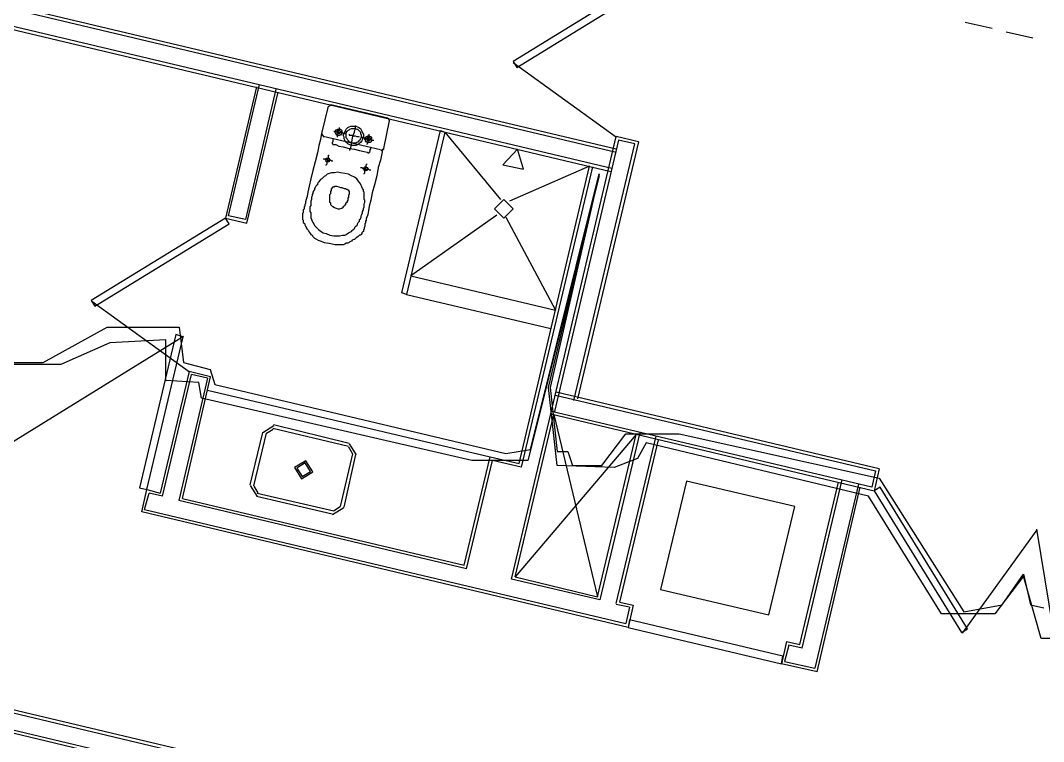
# Model space of a CAD drawing. Header units: feet. Extents: x -84 to 198, y -22 to 181.
# Drawn here: x 46.47 to 64.87, y 39.23 to 52.2 of the extents above; entities that cross this region are included whole.
import ezdxf

# ---------------------------------------------------------------- set-up
doc = ezdxf.new("R2010")
doc.units = ezdxf.units.FT
for name, color, linetype in [('A-AREA-COMUN', 252, 'CONTINUOUS'), ('A-AREA-UNIDAD', 30, 'CONTINUOUS'), ('A-LINEA', 7, 'CONTINUOUS'), ('A-LINEA-FINA', 9, 'CONTINUOUS')]:
    doc.layers.add(name, color=color, linetype=linetype)

msp = doc.modelspace()

# ---------------------------------------------------------------- linework, layer by layer
at = {"layer": 'A-AREA-COMUN'}
msp.add_lwpolyline([(46.24, 46.0444), (46.88, 46.0444), (48.032, 46.6844), (49.328, 46.6844), (49.408, 46.0444), (49.888, 45.92), (49.968, 45.6533), (55.2, 44.4089), (55.648, 44.48), (56.88, 49.44), (56, 45.6), (56.128, 44.4444), (56.32, 44.4444), (56.4, 44.1956), (56.928, 44.1956), (57.36, 44.7644), (58.32, 44.7644), (61.92, 43.9644), (63.44, 41.5644), (64.128, 41.6889), (64.512, 42.24), (64.64, 41.6889), (64.88, 41.6356)], dxfattribs=at)
at = {"layer": 'A-AREA-UNIDAD'}
msp.add_lwpolyline([(65.792, 41.0844), (64.832, 41.0844), (64.512, 42.2044), (64, 41.5289), (63.04, 41.5289), (61.728, 43.6444), (57.728, 44.6044), (57.568, 44.32), (57.152, 44.16), (56.128, 44.1956), (55.968, 45.6), (56.88, 49.4044), (55.6, 44.2844), (54.592, 44.2844), (49.728, 45.4044), (49.68, 45.6889), (49.088, 45.7244), (49.088, 46.4533), (48.08, 46.4), (47.2, 46.0089), (46.208, 46.0089)], dxfattribs=at)
at = {"layer": 'A-LINEA'}
for p, q in [((57.1867, 49.8844), (29.2933, 56.4978)), ((57.1067, 49.5378), (27.7867, 56.4844)), ((27.8267, 56.4311), (57.0933, 49.4844)), ((29.2267, 56.4578), (57.1867, 49.8311)), ((63.4667, 52.1644), (63.9467, 52.0578)), ((64.2, 51.9911), (64.68, 51.8844)), ((55.3375, 51.4428), (57.1945, 50.0985)), ((50.2133, 48.6844), (50.7733, 51.0444)), ((51.0667, 50.9644), (50.52, 48.6178)), ((50.5467, 48.5511), (51.1067, 50.9111)), ((51.8933, 50.1644), (52.0133, 50.6578)), ((52.0708, 50.6832), (52.0146, 50.6485)), ((52.0533, 50.6844), (53.08, 50.4444)), ((53.1187, 50.387), (53.0841, 50.4432)), ((53.1067, 50.3911), (53, 49.8978)), ((51.8946, 50.1552), (51.9292, 50.099)), ((52.9467, 49.8711), (51.92, 50.1111)), ((54.0533, 50.1644), (54.0533, 50.1644)), ((54.1067, 50.1911), (55.1067, 48.9778)), ((56.0133, 45.1244), (57.1867, 50.1111)), ((57.5867, 50.0178), (57.1867, 50.1111)), ((52.9559, 49.859), (53.0121, 49.8937)), ((57.2267, 50.0444), (56.08, 45.1644)), ((56.4267, 45.3644), (57.52, 49.9778)), ((57.5867, 50.0178), (56.4933, 45.3911)), ((57.52, 49.9778), (57.2267, 50.0444)), ((56.7067, 49.5778), (55.2667, 48.9511)), ((56.76, 49.5644), (55.48, 44.1644)), ((50.52, 48.6178), (50.2133, 48.6844)), ((55.04, 48.6978), (53.4933, 47.6044)), ((55.2, 48.6578), (56.0933, 46.9911)), ((53.4933, 47.6044), (56.0933, 46.9911)), ((47.7552, 47.1503), (49.5133, 45.8808)), ((53.4133, 47.2711), (56.0133, 46.6578)), ((49.4064, 46.5148), (45.9963, 44.4109)), ((49.5067, 45.8844), (48.9867, 43.6978)), ((49.0267, 43.6444), (49.5467, 45.8311)), ((49.8933, 45.7911), (49.5067, 45.8844)), ((49.84, 45.7644), (49.5467, 45.8311)), ((49.84, 45.7644), (49.32, 43.5644)), ((49.3867, 43.6044), (49.8933, 45.7911)), ((49.84, 45.5511), (54.92, 44.3511)), ((56.0933, 45.4578), (61.8533, 44.0978)), ((61.92, 44.1378), (56.1067, 45.5111)), ((55.3067, 42.1511), (56.0133, 45.1244)), ((55.3733, 42.1911), (56.0667, 45.1111)), ((56.0133, 45.1244), (61.8267, 43.7378)), ((61.7867, 43.8044), (56.0267, 45.1644)), ((56.0667, 45.1111), (56.8533, 41.8311)), ((51.0317, 44.9066), (50.8312, 44.7829)), ((52.3867, 44.5911), (51.0267, 44.9244)), ((50.8267, 44.7911), (50.6, 43.8444)), ((50.8933, 44.7778), (50.6667, 43.8311)), ((51.0164, 44.8418), (50.896, 44.7675)), ((52.3733, 44.5378), (51.0133, 44.8578)), ((57.5467, 44.7511), (55.3733, 42.1911)), ((56.8533, 41.8311), (57.5467, 44.7511)), ((57.6133, 44.7911), (56.8933, 41.7778)), ((57.1867, 41.7111), (57.9067, 44.7244)), ((52.5155, 44.386), (52.3917, 44.5866)), ((57.2533, 41.7378), (57.9467, 44.6578)), ((52.2267, 43.4578), (52.4533, 44.4044)), ((52.2933, 43.4444), (52.5067, 44.3911)), ((52.4506, 44.4014), (52.3764, 44.5218)), ((54.4533, 42.4044), (54.92, 44.3511)), ((54.4933, 42.3378), (54.96, 44.2844)), ((55.48, 44.1644), (54.96, 44.2844)), ((61.8533, 44.0978), (61.7867, 43.8044)), ((61.92, 44.1378), (61.8267, 43.7378)), ((50.6045, 43.8362), (50.7282, 43.6356)), ((50.6694, 43.8208), (50.7436, 43.7005)), ((60.4, 43.4578), (58.4533, 43.9111)), ((60.5333, 40.9111), (61.2533, 43.9378)), ((61.5467, 43.8578), (60.76, 40.5511)), ((60.8, 40.4844), (61.5733, 43.8044)), ((48.6533, 43.3644), (48.7467, 43.7644)), ((48.7067, 43.4044), (48.7867, 43.6978)), ((48.7467, 43.7644), (48.9867, 43.6978)), ((49.0267, 43.6444), (48.7867, 43.6978)), ((50.72, 43.6444), (52.08, 43.3244)), ((50.7333, 43.6978), (52.1067, 43.3778)), ((54.4933, 42.3378), (49.32, 43.5644)), ((49.3867, 43.6044), (54.4533, 42.4044)), ((52.0882, 43.3156), (52.2888, 43.4394)), ((52.1036, 43.3805), (52.224, 43.4547)), ((57.4, 41.2844), (48.6533, 43.3644)), ((48.7067, 43.4044), (57.36, 41.3511)), ((63.4142, 41.1815), (64.759, 43.0381)), ((64.7476, 43.0508), (65.1167, 40.7882)), ((66.2, 35.0978), (34.28, 42.6578)), ((34.32, 42.5911), (66.1867, 35.0444)), ((56.8933, 41.7778), (55.3067, 42.1511)), ((55.3733, 42.1911), (56.8533, 41.8311)), ((57.4267, 41.6444), (57.1867, 41.6978)), ((57.2533, 41.7378), (57.4933, 41.6844)), ((57.4267, 41.6444), (57.36, 41.3511)), ((57.4933, 41.6844), (57.4, 41.2844)), ((60.2533, 41.0311), (60.16, 40.6311)), ((60.2933, 40.9644), (60.2133, 40.6711)), ((60.5333, 40.9111), (60.2933, 40.9644)), ((60.2133, 40.6711), (60.76, 40.5511)), ((60.8, 40.4844), (60.16, 40.6311)), ((49, 38.8044), (44.04, 39.9778)), ((44.08, 39.9244), (48.9467, 38.7644))]:
    msp.add_line(p, q, dxfattribs=at)
for points in [[(57.88, 53.0311), (55.3333, 51.4578), (55.4, 51.3511), (57.9467, 52.9244), (57.88, 53.0311)], [(50.72, 51.0044), (50.16, 48.6444), (50.5467, 48.5511)], [(52.1867, 50.1378), (52.1733, 50.1378), (52.16, 50.1378), (52.16, 50.1511), (52.1467, 50.1511), (52.1467, 50.1644), (52.1333, 50.1778), (52.1333, 50.1911), (52.1333, 50.2044), (52.1467, 50.2178), (52.1467, 50.2311), (52.16, 50.2311), (52.1733, 50.2444), (52.1867, 50.2444), (52.2, 50.2444), (52.2133, 50.2444), (52.2267, 50.2444), (52.24, 50.2311), (52.2533, 50.2178), (52.2533, 50.2044), (52.2533, 50.1911), (52.2533, 50.1778), (52.2533, 50.1644), (52.24, 50.1511), (52.2267, 50.1378), (52.2133, 50.1378), (52.2, 50.1244), (52.1867, 50.1378)], [(52.1733, 50.0978), (52.1733, 50.1244), (52.1867, 50.1378), (52.1867, 50.1778), (52.2, 50.2044), (52.2, 50.2311), (52.2133, 50.2578), (52.2133, 50.2711)], [(52.4267, 49.9511), (52.3867, 49.9644), (52.36, 49.9778), (52.3467, 49.9911), (52.32, 50.0178), (52.3067, 50.0444), (52.2933, 50.0711), (52.2933, 50.0978), (52.28, 50.1378), (52.2933, 50.1644), (52.3067, 50.1911), (52.32, 50.2178), (52.3333, 50.2444), (52.36, 50.2711), (52.3867, 50.2844), (52.4133, 50.2978), (52.44, 50.2978), (52.4667, 50.2978), (52.5067, 50.2978), (52.5333, 50.2844), (52.56, 50.2711), (52.5867, 50.2578), (52.6, 50.2311), (52.6133, 50.2044), (52.6267, 50.1778), (52.64, 50.1511), (52.64, 50.1111), (52.6267, 50.0844), (52.6267, 50.0578), (52.6133, 50.0311), (52.5867, 50.0044), (52.56, 49.9778), (52.5467, 49.9644), (52.5067, 49.9511), (52.48, 49.9511), (52.4533, 49.9511), (52.4267, 49.9511)], [(52.4267, 49.9911), (52.4133, 50.0044), (52.3867, 50.0178), (52.3733, 50.0311), (52.36, 50.0444), (52.3467, 50.0711), (52.3333, 50.0844), (52.3333, 50.1111), (52.3333, 50.1378), (52.3333, 50.1511), (52.3333, 50.1778), (52.3467, 50.2044), (52.36, 50.2178), (52.3867, 50.2311), (52.4, 50.2444), (52.4267, 50.2578), (52.44, 50.2578), (52.4667, 50.2578), (52.4933, 50.2578), (52.52, 50.2444), (52.5333, 50.2444), (52.56, 50.2178), (52.5733, 50.2044), (52.5867, 50.1911), (52.5867, 50.1644), (52.6, 50.1378), (52.6, 50.1244), (52.6, 50.0978), (52.5867, 50.0711), (52.5733, 50.0444), (52.56, 50.0311), (52.5467, 50.0178), (52.52, 50.0044), (52.5067, 49.9911), (52.48, 49.9911), (52.4533, 49.9911), (52.4267, 49.9911)], [(52.4, 49.8578), (52.4, 49.8711), (52.4133, 49.9111), (52.4267, 49.9778), (52.44, 50.0444), (52.4533, 50.1244), (52.48, 50.1911), (52.4933, 50.2444), (52.5067, 50.2978), (52.5067, 50.3111)], [(51.8933, 50.1644), (51.88, 50.1378), (51.8667, 50.0578), (51.84, 49.9511), (51.8133, 49.8178), (51.7733, 49.6578), (51.7333, 49.4978), (51.6933, 49.3511), (51.6667, 49.2178), (51.64, 49.1111), (51.6267, 49.0311), (51.6133, 48.9778), (51.6, 48.9378), (51.6, 48.9111), (51.5867, 48.8844), (51.5867, 48.8711), (51.5867, 48.8578), (51.5733, 48.8444), (51.5733, 48.8311), (51.5733, 48.8178), (51.5733, 48.8044), (51.56, 48.7911), (51.56, 48.7644), (51.56, 48.7511), (51.56, 48.7378), (51.5467, 48.7244), (51.5467, 48.7111), (51.5467, 48.6978), (51.5467, 48.6844), (51.5467, 48.6711), (51.5467, 48.6444), (51.5467, 48.6311), (51.5467, 48.6178), (51.56, 48.6044), (51.56, 48.5911), (51.56, 48.5644), (51.5733, 48.5511), (51.5867, 48.5378), (51.5867, 48.5244), (51.6, 48.4978), (51.6133, 48.4844), (51.6133, 48.4711), (51.6267, 48.4444), (51.64, 48.4311), (51.6533, 48.4178), (51.6667, 48.3911), (51.68, 48.3778), (51.6933, 48.3511), (51.72, 48.3378), (51.7333, 48.3111), (51.76, 48.2844), (51.7867, 48.2711), (51.8267, 48.2444), (51.88, 48.2311), (51.9333, 48.2044), (52.0133, 48.1911)], [(52.1067, 50.0711), (52.0933, 50.0578), (52.0933, 50.0444), (52.0933, 50.0311), (52.0933, 50.0178), (52.08, 50.0044), (52.08, 49.9911), (52.08, 49.9778), (52.0933, 49.9778), (52.0933, 49.9644), (52.1067, 49.9644), (52.1467, 49.9644), (52.2, 49.9378), (52.28, 49.9244), (52.3867, 49.8978), (52.48, 49.8844), (52.5733, 49.8578), (52.6533, 49.8444), (52.7067, 49.8311), (52.72, 49.8178), (52.7333, 49.8178), (52.7467, 49.8178), (52.7467, 49.8311), (52.76, 49.8444), (52.76, 49.8578), (52.76, 49.8711), (52.76, 49.8844), (52.7733, 49.8844), (52.7733, 49.8978), (52.7733, 49.9111)], [(52.1067, 50.2044), (52.12, 50.2044), (52.1333, 50.2044), (52.1733, 50.1911), (52.2, 50.1911), (52.24, 50.1778), (52.28, 50.1778), (52.3067, 50.1644), (52.32, 50.1644), (52.3333, 50.1644)], [(52.1867, 50.1644), (52.1733, 50.1644), (52.1733, 50.1778), (52.16, 50.1911), (52.1733, 50.2044), (52.1733, 50.2178), (52.1867, 50.2178), (52.2, 50.2178), (52.2133, 50.2178), (52.2267, 50.2044), (52.2267, 50.1911), (52.2267, 50.1778), (52.2133, 50.1644), (52.2, 50.1644), (52.1867, 50.1644)], [(52.3867, 50.1511), (52.3867, 50.1378), (52.4, 50.1378), (52.4267, 50.1378), (52.4533, 50.1244), (52.4933, 50.1244), (52.52, 50.1111), (52.5333, 50.1111), (52.56, 50.1111), (52.56, 50.0978)], [(52.6, 50.0978), (52.6133, 50.0978), (52.6267, 50.0844), (52.6667, 50.0844), (52.6933, 50.0711), (52.7333, 50.0578), (52.7733, 50.0578), (52.8, 50.0444), (52.8133, 50.0444), (52.8267, 50.0444)], [(52.72, 50.0044), (52.7067, 50.0044), (52.6933, 50.0178), (52.68, 50.0311), (52.68, 50.0444), (52.6667, 50.0578), (52.6667, 50.0711), (52.68, 50.0711), (52.68, 50.0844), (52.68, 50.0978), (52.6933, 50.0978), (52.6933, 50.1111), (52.7067, 50.1111), (52.72, 50.1244), (52.7333, 50.1244), (52.7467, 50.1244), (52.76, 50.1111), (52.7733, 50.1111), (52.7867, 50.0978), (52.7867, 50.0844), (52.7867, 50.0711), (52.7867, 50.0578), (52.7867, 50.0444), (52.7867, 50.0311), (52.7733, 50.0178), (52.76, 50.0044), (52.7467, 50.0044), (52.7333, 50.0044), (52.72, 50.0044)], [(52.7067, 49.9644), (52.7067, 49.9778), (52.72, 49.9911), (52.72, 50.0178), (52.7333, 50.0444), (52.7333, 50.0711), (52.7467, 50.0978), (52.7467, 50.1244), (52.7467, 50.1378), (52.7467, 50.1511)], [(52.72, 50.0311), (52.7067, 50.0444), (52.7067, 50.0578), (52.7067, 50.0711), (52.7067, 50.0844), (52.72, 50.0844), (52.72, 50.0978), (52.7333, 50.0978), (52.7467, 50.0844), (52.76, 50.0844), (52.76, 50.0711), (52.76, 50.0578), (52.76, 50.0444), (52.7467, 50.0311), (52.7333, 50.0311), (52.72, 50.0311)], [(54.1067, 50.1911), (53.4133, 47.2711), (53.3333, 47.2978), (54.0267, 50.2178), (54.1067, 50.1911)], [(53, 49.8978), (52.9867, 49.8711), (52.9733, 49.8044), (52.9467, 49.6844), (52.9067, 49.5511), (52.88, 49.4044), (52.84, 49.2444), (52.8, 49.0978), (52.7733, 48.9644), (52.7467, 48.8578), (52.7333, 48.7778), (52.72, 48.7111), (52.7067, 48.6711), (52.6933, 48.6444), (52.6933, 48.6311), (52.6933, 48.6178), (52.6933, 48.6044), (52.68, 48.5911), (52.68, 48.5778), (52.68, 48.5644), (52.68, 48.5511), (52.6667, 48.5378), (52.6667, 48.5244), (52.6667, 48.5111), (52.6667, 48.4978), (52.6533, 48.4711), (52.6533, 48.4578), (52.6533, 48.4444), (52.64, 48.4311), (52.64, 48.4178), (52.64, 48.4044), (52.6267, 48.3911), (52.6133, 48.3778), (52.6133, 48.3644), (52.6, 48.3511), (52.5867, 48.3378), (52.5733, 48.3378), (52.56, 48.3244), (52.5467, 48.3111), (52.52, 48.2978), (52.5067, 48.2844), (52.4933, 48.2711), (52.48, 48.2578), (52.4667, 48.2578), (52.44, 48.2444), (52.4267, 48.2311), (52.4, 48.2178), (52.3867, 48.2044), (52.36, 48.1911), (52.3333, 48.1911), (52.3067, 48.1778), (52.28, 48.1644), (52.24, 48.1644), (52.1867, 48.1644), (52.1333, 48.1644), (52.08, 48.1778), (52, 48.1911)], [(51.92, 49.7111), (51.9333, 49.7111), (51.96, 49.6978), (51.9867, 49.6978), (52.0133, 49.6844), (52.0533, 49.6844), (52.0667, 49.6711), (52.0933, 49.6711)], [(51.9867, 49.6578), (51.9733, 49.6578), (51.9733, 49.6711), (51.9733, 49.6844), (51.96, 49.6844), (51.96, 49.6978), (51.9733, 49.6978), (51.9733, 49.7111), (51.9733, 49.7244), (51.9867, 49.7244), (52, 49.7244), (52.0133, 49.7244), (52.0267, 49.7244), (52.0267, 49.7111), (52.04, 49.6978), (52.04, 49.6844), (52.0267, 49.6711), (52.0267, 49.6578), (52.0133, 49.6578), (52, 49.6578), (51.9867, 49.6578)], [(51.9733, 49.5911), (51.9733, 49.6044), (51.9867, 49.6178), (51.9867, 49.6444), (52, 49.6711), (52, 49.6978), (52.0133, 49.7244), (52.0133, 49.7511), (52.0133, 49.7778), (52.0267, 49.7778)], [(52.5867, 49.5511), (52.6, 49.5511), (52.6133, 49.5511), (52.64, 49.5378), (52.6667, 49.5378), (52.6933, 49.5244), (52.7333, 49.5244), (52.7467, 49.5111), (52.7733, 49.5111)], [(52.6667, 49.4978), (52.6533, 49.4978), (52.6533, 49.5111), (52.64, 49.5244), (52.64, 49.5378), (52.6533, 49.5378), (52.6533, 49.5511), (52.6667, 49.5644), (52.68, 49.5644), (52.6933, 49.5644), (52.7067, 49.5511), (52.72, 49.5378), (52.72, 49.5244), (52.7067, 49.5111), (52.7067, 49.4978), (52.6933, 49.4978), (52.68, 49.4978), (52.6667, 49.4978)], [(52.6533, 49.4311), (52.6533, 49.4444), (52.6667, 49.4578), (52.6667, 49.4844), (52.68, 49.5111), (52.68, 49.5378), (52.6933, 49.5644), (52.6933, 49.5911), (52.6933, 49.6044), (52.7067, 49.6178)], [(54.92, 44.3511), (55.44, 44.2311), (56.7067, 49.5778)], [(52.3067, 49.4444), (52.2267, 49.4578), (52.1733, 49.4711), (52.12, 49.4578), (52.0667, 49.4578), (52.0267, 49.4444), (51.9867, 49.4311), (51.96, 49.4044), (51.9333, 49.3911), (51.9067, 49.3644), (51.8933, 49.3511), (51.8667, 49.3378), (51.8533, 49.3111), (51.84, 49.2978), (51.8267, 49.2844), (51.8133, 49.2578), (51.8133, 49.2444), (51.8, 49.2311), (51.7867, 49.2178), (51.7733, 49.1911), (51.76, 49.1778), (51.76, 49.1511), (51.7467, 49.1378), (51.7333, 49.1111), (51.7333, 49.0844), (51.72, 49.0711), (51.72, 49.0444), (51.7067, 49.0178), (51.7067, 48.9778), (51.6933, 48.9511), (51.6933, 48.9244), (51.6933, 48.8978), (51.6933, 48.8711), (51.68, 48.8444), (51.68, 48.8311), (51.68, 48.8044), (51.68, 48.7778), (51.68, 48.7644), (51.6933, 48.7378), (51.6933, 48.7244), (51.6933, 48.7111), (51.6933, 48.6844), (51.6933, 48.6711), (51.6933, 48.6444), (51.7067, 48.6311), (51.7067, 48.6178), (51.72, 48.5911), (51.7333, 48.5644), (51.7467, 48.5378), (51.76, 48.5111), (51.7867, 48.4844), (51.8133, 48.4578), (51.84, 48.4311), (51.88, 48.4044), (51.92, 48.3778), (51.9733, 48.3644), (52.04, 48.3378), (52.1067, 48.3244), (52.16, 48.3244), (52.2133, 48.3244), (52.2667, 48.3378), (52.3067, 48.3378), (52.3333, 48.3511), (52.3733, 48.3778), (52.4, 48.3911), (52.4267, 48.4044), (52.44, 48.4178), (52.4533, 48.4311), (52.4667, 48.4444), (52.48, 48.4578), (52.4933, 48.4844), (52.5067, 48.4978), (52.52, 48.5111), (52.5333, 48.5244), (52.5333, 48.5378), (52.5467, 48.5644), (52.56, 48.5778), (52.5733, 48.5911), (52.5733, 48.6178), (52.5867, 48.6311), (52.6, 48.6578), (52.6, 48.6844), (52.6133, 48.7111), (52.6267, 48.7378), (52.6267, 48.7644), (52.64, 48.7911), (52.64, 48.8178), (52.6533, 48.8444), (52.6533, 48.8711), (52.6533, 48.8978), (52.6667, 48.9244), (52.6667, 48.9378), (52.6667, 48.9644), (52.6533, 48.9778), (52.6533, 49.0044), (52.6533, 49.0311), (52.6533, 49.0444), (52.6533, 49.0711), (52.6533, 49.0844), (52.6533, 49.1111), (52.64, 49.1244), (52.64, 49.1511), (52.6267, 49.1778), (52.6133, 49.2044), (52.6, 49.2311), (52.5867, 49.2578), (52.5733, 49.2844), (52.5467, 49.3111), (52.52, 49.3511), (52.48, 49.3778), (52.4267, 49.4044), (52.3733, 49.4311), (52.3067, 49.4444)], [(52.3467, 49.1644), (52.36, 49.1511), (52.3733, 49.1511), (52.3733, 49.1378), (52.3867, 49.1244), (52.3867, 49.1111), (52.3867, 49.0978), (52.3867, 49.0844), (52.3867, 49.0711), (52.3733, 49.0578), (52.3733, 49.0444), (52.3733, 49.0311), (52.3733, 49.0178), (52.36, 49.0044), (52.36, 48.9911), (52.36, 48.9778), (52.36, 48.9644), (52.3467, 48.9511), (52.3467, 48.9378), (52.3467, 48.9244), (52.3333, 48.9244), (52.3333, 48.9111), (52.32, 48.9111), (52.32, 48.8978), (52.32, 48.8844), (52.3067, 48.8844), (52.3067, 48.8711), (52.2933, 48.8578), (52.28, 48.8444), (52.2667, 48.8311), (52.2533, 48.8178), (52.24, 48.8178), (52.2133, 48.8044), (52.1867, 48.8044), (52.16, 48.8178), (52.12, 48.8311), (52.0933, 48.8444), (52.08, 48.8578), (52.0667, 48.8711), (52.0533, 48.8844), (52.0533, 48.8978), (52.0533, 48.9111), (52.04, 48.9244), (52.04, 48.9378), (52.04, 48.9511), (52.04, 48.9644), (52.04, 48.9778), (52.04, 48.9911), (52.04, 49.0044), (52.04, 49.0178), (52.04, 49.0311), (52.04, 49.0444), (52.04, 49.0578), (52.04, 49.0711), (52.0533, 49.0844), (52.0533, 49.0978), (52.0533, 49.1111), (52.0533, 49.1244), (52.0667, 49.1378), (52.0667, 49.1511), (52.0667, 49.1644), (52.0667, 49.1778), (52.08, 49.1778), (52.08, 49.1911), (52.0933, 49.1911), (52.0933, 49.2044), (52.1067, 49.2044), (52.12, 49.2044), (52.12, 49.2178), (52.1333, 49.2178), (52.1467, 49.2178), (52.16, 49.2178), (52.2, 49.2044), (52.2267, 49.1911), (52.2533, 49.1911), (52.2933, 49.1778), (52.32, 49.1778), (52.3333, 49.1644), (52.3467, 49.1644)], [(55.3333, 48.8111), (55.1667, 48.9778), (55, 48.8111), (55.1667, 48.6444), (55.3333, 48.8111)], [(50.16, 48.6444), (47.7467, 47.1644), (47.8133, 47.0578), (50.2267, 48.5378), (50.16, 48.6444)], [(53.3867, 47.3244), (53.3867, 47.3244), (53.3867, 47.3244)], [(48.7467, 43.7644), (49.4, 46.5111), (49.2667, 46.5511), (48.6133, 43.7911), (48.7467, 43.7644)], [(51.4045, 44.1562), (51.5282, 43.9556), (51.7288, 44.0794), (51.6051, 44.28), (51.4045, 44.1562)], [(51.4434, 44.147), (51.5375, 43.9945), (51.6899, 44.0886), (51.5959, 44.241), (51.4434, 44.147)], [(58.4533, 43.9111), (57.9867, 41.9644), (59.9333, 41.5111), (60.4, 43.4578)], [(60.2533, 41.0311), (60.4933, 40.9778), (61.1867, 43.8978)], [(61.8267, 43.7378), (63.4, 41.1911), (63.5067, 41.2578), (61.9333, 43.8044), (61.8267, 43.7378)], [(60.1867, 40.7644), (57.4267, 41.4178), (57.4, 41.2844), (60.16, 40.6311), (60.1867, 40.7644)]]:
    msp.add_lwpolyline(points, dxfattribs=at)
at = {"layer": 'A-LINEA-FINA'}
msp.add_lwpolyline([(55.1467, 49.6044), (55.52, 49.5244), (55.4133, 49.8844), (55.1467, 49.6044), (55.1467, 49.6044)], dxfattribs=at)

doc.saveas('drawing.dxf')
